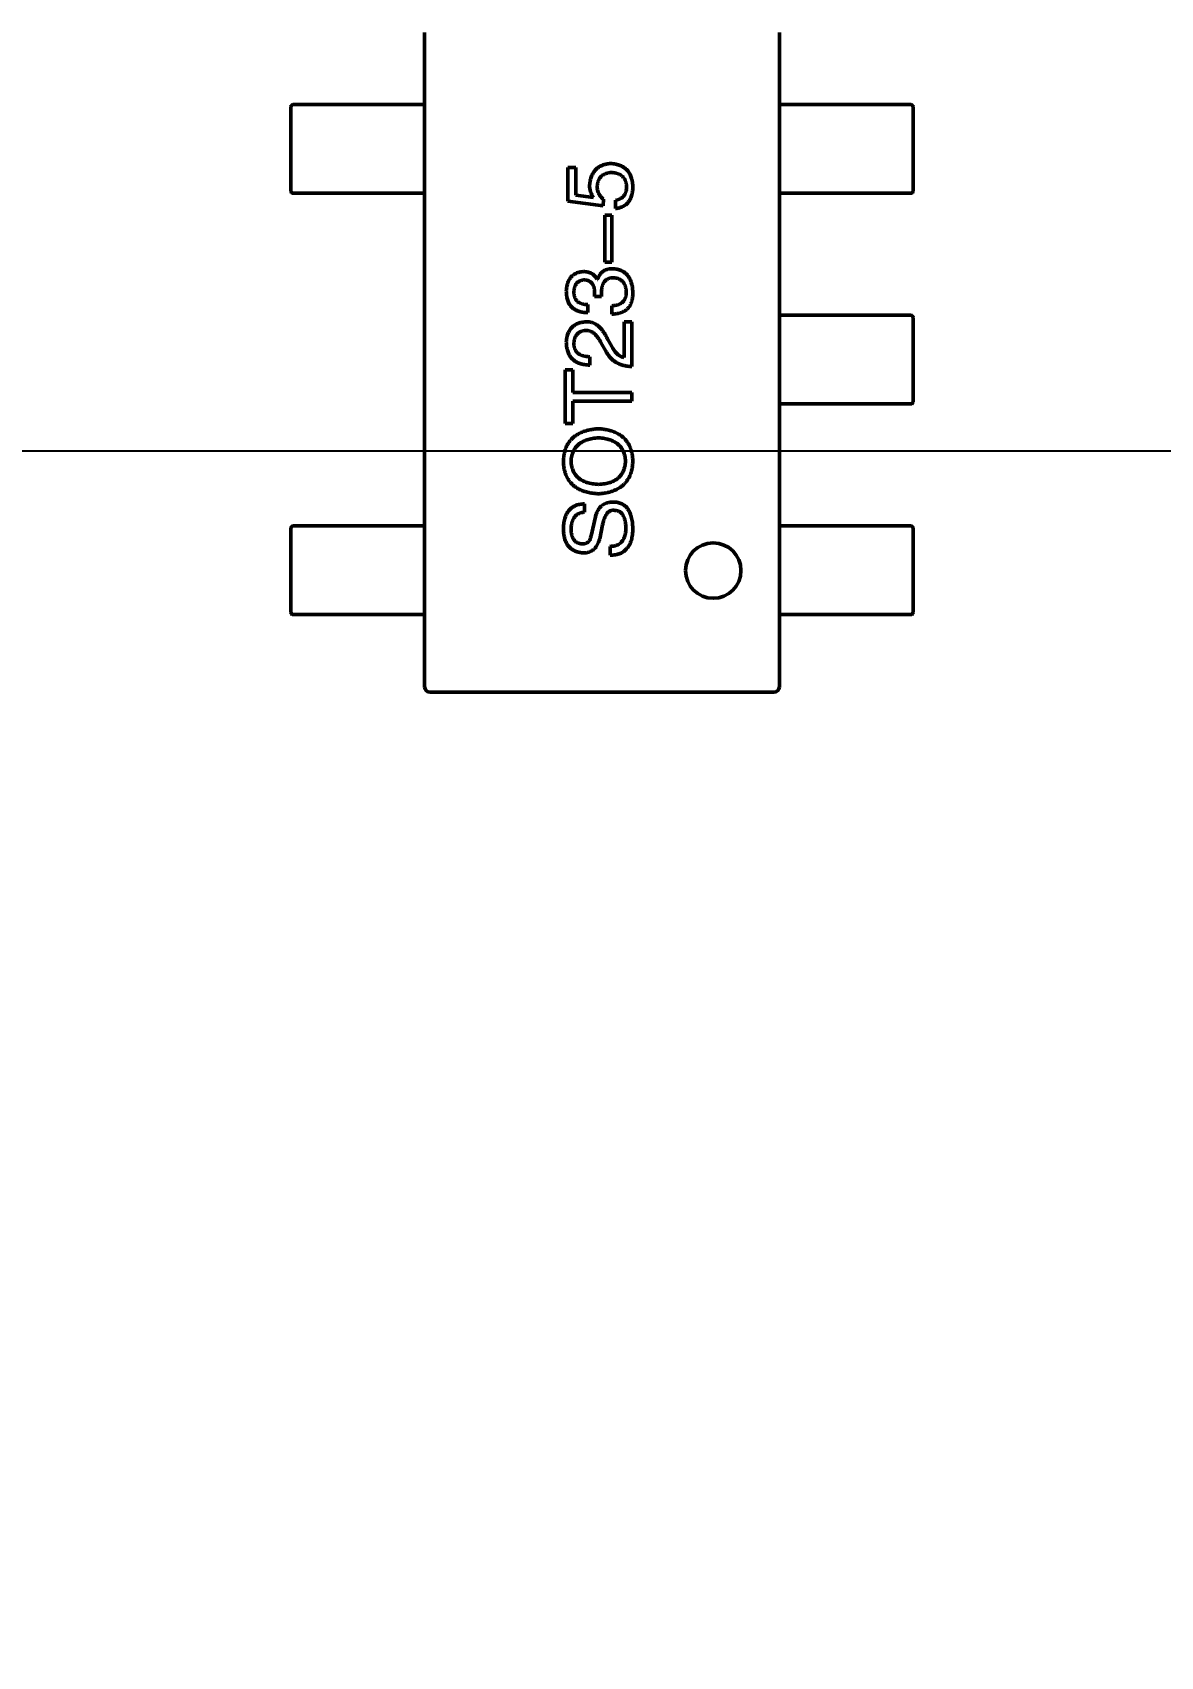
# Model space of a CAD drawing. Header units: millimetres. Extents: x 37 to 395, y 164 to 266.
# Drawn here: x 351.41 to 356.5, y 192.19 to 199.52 of the extents above; entities that cross this region are included whole.
import ezdxf

# ---------------------------------------------------------------- set-up
doc = ezdxf.new("R2010")
doc.units = ezdxf.units.MM
doc.header["$LTSCALE"] = 0.75
doc.layers.add('Visible', color=7, linetype='Continuous', lineweight=50)
doc.layers.add('尺寸标注', color=3, linetype='Continuous', lineweight=25)
doc.styles.get("Standard").update_dxf_attribs({"font": 'arial.ttf'})
doc.dimstyles.new('Dim-ISO-25', dxfattribs={"dimtxt": 3.5, "dimasz": 3.5, "dimexe": 2.1, "dimexo": 2.1, "dimgap": 1.4, "dimtad": 1, "dimzin": 12, "dimdsep": 46, "dimtxsty": 'Standard', "dimcen": 0, "dimazin": 3, "dimtp": 0.1, "dimtm": 0.1, "dimtfac": 0.714286, "dimtmove": 0, "dimatfit": 3, "dimfxl": 1, "dimtzin": 12, "dimarcsym": 0})

# ---------------------------------------------------------------- blocks, each defined once
blk = doc.blocks.new('*D18')
at = {"layer": 'Defpoints', "color": 0, "transparency": 16777216}
for p in [(324.3693, 197.6323), (358.7844, 187.7224), (374.5892, 187.7224)]:
    blk.add_point(p, dxfattribs=at)
at = {"layer": '尺寸标注', "color": 0, "lineweight": -2, "transparency": 16777216}
for p, q in [((326.4693, 197.6323), (376.6892, 197.6323)), ((374.5892, 194.1323), (374.5892, 191.2224)), ((360.8844, 187.7224), (376.6892, 187.7224))]:
    blk.add_line(p, q, dxfattribs=at)
at = {"layer": '尺寸标注', "color": 0, "transparency": 16777216}
for points in [[(374.0059, 194.1323), (375.1726, 194.1323), (374.5892, 197.6323)], [(374.0059, 191.2224), (375.1726, 191.2224), (374.5892, 187.7224)]]:
    blk.add_solid(points, dxfattribs=at)
at = {"layer": '尺寸标注', "color": 0, "transparency": 16777216, "insert": (371.9128, 192.6773), "char_height": 2.5, "attachment_point": 5, "rotation": 90}
blk.add_mtext('9.9', dxfattribs=at)
blk = doc.blocks.new('*D20')
at = {"layer": 'Defpoints', "color": 0, "transparency": 16777216}
for p in [(318.6376, 220.4329), (358.784, 187.735), (392.6929, 187.735)]:
    blk.add_point(p, dxfattribs=at)
at = {"layer": '尺寸标注', "color": 0, "lineweight": -2, "transparency": 16777216}
for p, q in [((320.7376, 220.4329), (394.7929, 220.4329)), ((392.6929, 216.9329), (392.6929, 191.235)), ((360.884, 187.735), (394.7929, 187.735))]:
    blk.add_line(p, q, dxfattribs=at)
at = {"layer": '尺寸标注', "color": 0, "transparency": 16777216}
for points in [[(392.1096, 216.9329), (393.2763, 216.9329), (392.6929, 220.4329)], [(392.1096, 191.235), (393.2763, 191.235), (392.6929, 187.735)]]:
    blk.add_solid(points, dxfattribs=at)
at = {"layer": '尺寸标注', "color": 0, "transparency": 16777216, "insert": (390.0156, 204.0839), "char_height": 2.5, "attachment_point": 5, "rotation": 90}
blk.add_mtext('32.7', dxfattribs=at)

msp = doc.modelspace()

# ---------------------------------------------------------------- linework, layer by layer
at = {"layer": 'Visible'}
for p, q in [((353.177, 199.5189), (353.177, 199.5194)), ((353.177, 199.5189), (353.177, 196.5689)), ((354.777, 199.5194), (354.777, 199.5189)), ((354.777, 196.5689), (354.777, 199.5189)), ((352.5736, 198.8039), (352.5736, 199.1839)), ((352.5836, 199.1939), (352.7331, 199.1939)), ((352.7331, 199.1939), (352.7907, 199.1939)), ((352.7907, 199.1939), (352.9548, 199.1939)), ((353.138, 199.1939), (352.9548, 199.1939)), ((353.177, 199.1939), (353.138, 199.1939)), ((353.177, 199.1839), (353.177, 198.8039)), ((354.816, 199.1939), (354.777, 199.1939)), ((354.777, 198.8039), (354.777, 199.1839)), ((354.9992, 199.1939), (354.816, 199.1939)), ((354.9992, 199.1939), (355.1633, 199.1939)), ((355.1633, 199.1939), (355.221, 199.1939)), ((355.221, 199.1939), (355.3704, 199.1939)), ((355.3804, 199.1839), (355.3804, 198.8039)), ((353.8587, 198.9107), (353.8226, 198.9107)), ((353.8226, 198.9107), (353.8226, 198.7582)), ((353.8587, 198.7861), (353.8587, 198.9107)), ((352.7331, 198.7939), (352.5836, 198.7939)), ((352.7907, 198.7939), (352.7331, 198.7939)), ((352.9548, 198.7939), (352.7907, 198.7939)), ((352.9548, 198.7939), (353.138, 198.7939)), ((353.138, 198.7939), (353.177, 198.7939)), ((353.9816, 198.7369), (353.8226, 198.7582)), ((353.8587, 198.7861), (353.939, 198.7746)), ((353.9833, 198.768), (353.9816, 198.7369)), ((354.0374, 198.7631), (354.0374, 198.7254)), ((354.777, 198.7939), (354.816, 198.7939)), ((354.816, 198.7939), (354.9992, 198.7939)), ((355.1633, 198.7939), (354.9992, 198.7939)), ((355.221, 198.7939), (355.1633, 198.7939)), ((355.3704, 198.7939), (355.221, 198.7939)), ((353.9898, 198.6954), (353.9898, 198.4839)), ((354.021, 198.6954), (353.9898, 198.6954)), ((354.021, 198.4839), (354.021, 198.6954)), ((353.9898, 198.4839), (354.021, 198.4839)), ((353.957, 198.4048), (353.9554, 198.4048)), ((353.9439, 198.3475), (353.9439, 198.3278)), ((353.9439, 198.3278), (353.9751, 198.3278)), ((353.9751, 198.3278), (353.9751, 198.3458)), ((353.9128, 198.2556), (353.9128, 198.2917)), ((354.021, 198.2868), (354.021, 198.2491)), ((354.816, 198.2439), (354.777, 198.2439)), ((354.777, 197.8539), (354.777, 198.2339)), ((354.9992, 198.2439), (354.816, 198.2439)), ((354.9992, 198.2439), (355.1633, 198.2439)), ((355.1633, 198.2439), (355.221, 198.2439)), ((355.221, 198.2439), (355.3704, 198.2439)), ((355.3804, 198.2339), (355.3804, 197.8539)), ((354.0767, 198.2143), (354.0767, 198.0536)), ((354.1111, 198.2143), (354.0767, 198.2143)), ((354.1111, 198.0127), (354.1111, 198.2143)), ((353.9947, 198.0815), (353.9718, 198.1209)), ((354.0029, 198.134), (354.021, 198.1028)), ((353.9226, 198.0192), (353.9226, 198.0569)), ((353.8111, 197.9978), (353.8111, 197.7552)), ((353.8455, 197.9978), (353.8111, 197.9978)), ((353.8455, 197.8961), (353.8455, 197.9978)), ((354.1111, 197.8961), (353.8455, 197.8961)), ((354.1111, 197.8568), (354.1111, 197.8961)), ((353.8455, 197.8568), (354.1111, 197.8568)), ((353.8455, 197.7552), (353.8455, 197.8568)), ((354.777, 197.8439), (354.816, 197.8439)), ((354.816, 197.8439), (354.9992, 197.8439)), ((355.1633, 197.8439), (354.9992, 197.8439)), ((355.221, 197.8439), (355.1633, 197.8439)), ((355.3704, 197.8439), (355.221, 197.8439)), ((353.8111, 197.7552), (353.8455, 197.7552)), ((353.898, 197.3555), (353.898, 197.3932)), ((352.5736, 196.9039), (352.5736, 197.2839)), ((352.5836, 197.2939), (352.7331, 197.2939)), ((352.7331, 197.2939), (352.7907, 197.2939)), ((352.7907, 197.2939), (352.9548, 197.2939)), ((353.138, 197.2939), (352.9548, 197.2939)), ((353.177, 197.2939), (353.138, 197.2939)), ((353.177, 197.2839), (353.177, 196.9039)), ((353.9275, 197.249), (353.9472, 197.3342)), ((353.98, 197.2982), (353.9669, 197.2359)), ((354.816, 197.2939), (354.777, 197.2939)), ((354.777, 196.9039), (354.777, 197.2839)), ((354.9992, 197.2939), (354.816, 197.2939)), ((354.9992, 197.2939), (355.1633, 197.2939)), ((355.1633, 197.2939), (355.221, 197.2939)), ((355.221, 197.2939), (355.3704, 197.2939)), ((355.3804, 197.2839), (355.3804, 196.9039)), ((354.0144, 197.2014), (354.0144, 197.1621)), ((352.7331, 196.8939), (352.5836, 196.8939)), ((352.7907, 196.8939), (352.7331, 196.8939)), ((352.9548, 196.8939), (352.7907, 196.8939)), ((352.9548, 196.8939), (353.138, 196.8939)), ((353.138, 196.8939), (353.177, 196.8939)), ((354.777, 196.8939), (354.816, 196.8939)), ((354.816, 196.8939), (354.9992, 196.8939)), ((355.1633, 196.8939), (354.9992, 196.8939)), ((355.221, 196.8939), (355.1633, 196.8939)), ((355.3704, 196.8939), (355.221, 196.8939)), ((353.177, 196.5685), (353.177, 196.5689)), ((354.777, 196.5689), (354.777, 196.5685)), ((353.202, 196.5439), (353.2016, 196.5439)), ((353.202, 196.5439), (354.752, 196.5439)), ((354.7525, 196.5439), (354.752, 196.5439))]:
    msp.add_line(p, q, dxfattribs=at)
at = {"layer": 'Visible', "extrusion": (0, 0, -1)}
msp.add_circle((-354.4787, 197.0923), 0.125, dxfattribs=at)
for centre, start, end in [((-352.5836, 199.1839), 360, 90), ((-355.3704, 199.1839), 90, 180), ((-352.5836, 198.8039), 270, 360), ((-355.3704, 198.8039), 180, 270), ((-355.3704, 198.2339), 90, 180), ((-355.3704, 197.8539), 180, 270), ((-352.5836, 197.2839), 360, 90), ((-355.3704, 197.2839), 90, 180), ((-352.5836, 196.9039), 270, 360), ((-355.3704, 196.9039), 180, 270)]:
    msp.add_arc(centre, 0.01, start, end, dxfattribs=at)
at = {"layer": 'Visible'}
for centre, radius, start, end in [((354.0131, 198.8293), 0.0921, 179.37068, 216.44671), ((353.202, 196.5689), 0.025, 181.04325, 268.95676), ((354.752, 196.5689), 0.025, 271.04325, 358.95676)]:
    msp.add_arc(centre, radius, start, end, dxfattribs=at)
for points, knots in [([(353.921, 198.8303), (353.9214, 198.8341), (353.9221, 198.8413), (353.9241, 198.8518), (353.9266, 198.8617), (353.9298, 198.8708), (353.9336, 198.8793), (353.9379, 198.8872), (353.9431, 198.8944), (353.9487, 198.9009), (353.955, 198.9068), (353.9619, 198.912), (353.9694, 198.9164), (353.9775, 198.9203), (353.9863, 198.9234), (353.9957, 198.9259), (354.0056, 198.9277), (354.0125, 198.9284), (354.016, 198.9287)], [0, 0, 0, 0, 0.074169, 0.144191, 0.211174, 0.274715, 0.33616, 0.395289, 0.452703, 0.509444, 0.565799, 0.622393, 0.679639, 0.738541, 0.799819, 0.863216, 0.929944, 1, 1, 1, 1]), ([(354.016, 198.9287), (354.02, 198.9283), (354.0277, 198.9276), (354.039, 198.9258), (354.0494, 198.923), (354.0591, 198.9197), (354.0681, 198.9156), (354.0762, 198.9106), (354.0837, 198.9049), (354.0904, 198.8985), (354.0962, 198.8913), (354.1014, 198.8834), (354.1058, 198.8747), (354.1094, 198.8653), (354.1122, 198.8551), (354.1142, 198.8442), (354.1156, 198.8326), (354.1159, 198.8246), (354.116, 198.8205)], [0, 0, 0, 0, 0.072059, 0.140306, 0.204979, 0.266634, 0.325874, 0.383142, 0.43925, 0.494606, 0.550243, 0.607052, 0.665283, 0.725601, 0.788702, 0.855342, 0.925663, 1, 1, 1, 1]), ([(354.021, 198.8877), (354.0184, 198.8875), (354.0135, 198.8872), (354.0064, 198.8861), (353.9997, 198.8846), (353.9936, 198.8826), (353.9878, 198.8802), (353.9825, 198.8773), (353.9777, 198.874), (353.9733, 198.8702), (353.9694, 198.8659), (353.966, 198.8612), (353.9631, 198.856), (353.9606, 198.8504), (353.9585, 198.8444), (353.957, 198.8379), (353.9559, 198.831), (353.9556, 198.8262), (353.9554, 198.8238)], [0, 0, 0, 0, 0.073549, 0.143536, 0.210228, 0.273048, 0.333445, 0.391906, 0.448817, 0.504546, 0.560621, 0.616911, 0.67411, 0.733659, 0.795545, 0.859934, 0.928168, 1, 1, 1, 1]), ([(353.9554, 198.8238), (353.9555, 198.821), (353.9556, 198.8155), (353.957, 198.8074), (353.9592, 198.7998), (353.9622, 198.7926), (353.9662, 198.7857), (353.971, 198.7794), (353.9767, 198.7733), (353.981, 198.7698), (353.9833, 198.768)], [0, 0, 0, 0, 0.129611, 0.255135, 0.377151, 0.497362, 0.617547, 0.740801, 0.867529, 1, 1, 1, 1]), ([(354.0882, 198.8271), (354.0879, 198.8293), (354.0874, 198.8337), (354.0862, 198.8401), (354.0844, 198.8461), (354.0822, 198.8517), (354.0796, 198.857), (354.0765, 198.8618), (354.0729, 198.8662), (354.069, 198.8702), (354.0645, 198.8738), (354.0596, 198.877), (354.0543, 198.8798), (354.0485, 198.8822), (354.0422, 198.8842), (354.0356, 198.8858), (354.0284, 198.887), (354.0235, 198.8875), (354.021, 198.8877)], [0, 0, 0, 0, 0.067726, 0.132546, 0.194993, 0.254797, 0.312461, 0.369383, 0.42535, 0.481426, 0.538244, 0.596335, 0.656445, 0.71861, 0.783506, 0.852071, 0.923924, 1, 1, 1, 1]), ([(354.0374, 198.7631), (354.0394, 198.7634), (354.0434, 198.7641), (354.0492, 198.7654), (354.0546, 198.7673), (354.0596, 198.7694), (354.0642, 198.7721), (354.0684, 198.7751), (354.0721, 198.7785), (354.0756, 198.7823), (354.0786, 198.7865), (354.0811, 198.7912), (354.0833, 198.7962), (354.0851, 198.8016), (354.0865, 198.8074), (354.0874, 198.8136), (354.0881, 198.8202), (354.0881, 198.8247), (354.0882, 198.8271)], [0, 0, 0, 0, 0.06824, 0.133365, 0.195311, 0.254979, 0.31258, 0.369355, 0.42502, 0.480685, 0.537071, 0.594926, 0.654594, 0.71717, 0.782295, 0.851087, 0.923352, 1, 1, 1, 1]), ([(354.116, 198.8205), (354.1159, 198.817), (354.1157, 198.8101), (354.1146, 198.8002), (354.1129, 198.7908), (354.1107, 198.7821), (354.1078, 198.7739), (354.1043, 198.7664), (354.1004, 198.7595), (354.0956, 198.7533), (354.0905, 198.7475), (354.0846, 198.7426), (354.0782, 198.7381), (354.0711, 198.7343), (354.0635, 198.7311), (354.0553, 198.7285), (354.0466, 198.7266), (354.0405, 198.7258), (354.0374, 198.7254)], [0, 0, 0, 0, 0.07675, 0.149009, 0.217978, 0.283063, 0.345633, 0.405367, 0.463029, 0.519693, 0.575209, 0.63084, 0.687188, 0.744755, 0.80458, 0.866456, 0.931455, 1, 1, 1, 1]), ([(353.957, 198.4048), (353.9577, 198.4068), (353.9589, 198.4107), (353.9612, 198.4163), (353.9638, 198.4215), (353.9666, 198.4263), (353.9699, 198.4308), (353.9733, 198.4348), (353.9771, 198.4385), (353.9811, 198.4418), (353.9855, 198.4447), (353.9902, 198.4472), (353.9951, 198.4493), (354.0004, 198.451), (354.0059, 198.4524), (354.0118, 198.4533), (354.0179, 198.4539), (354.0221, 198.454), (354.0242, 198.454)], [0, 0, 0, 0, 0.069445, 0.136039, 0.200011, 0.261745, 0.322328, 0.381403, 0.438864, 0.496655, 0.554398, 0.612391, 0.672266, 0.733005, 0.79604, 0.861293, 0.928785, 1, 1, 1, 1]), ([(354.0242, 198.454), (354.0278, 198.4538), (354.0348, 198.4532), (354.0449, 198.4514), (354.0544, 198.449), (354.0631, 198.4457), (354.0713, 198.4417), (354.0787, 198.4369), (354.0855, 198.4313), (354.0916, 198.425), (354.097, 198.4179), (354.1018, 198.41), (354.1059, 198.4015), (354.1092, 198.3921), (354.112, 198.382), (354.1141, 198.3712), (354.1155, 198.3596), (354.1158, 198.3516), (354.116, 198.3475)], [0, 0, 0, 0, 0.068236, 0.132937, 0.194125, 0.253174, 0.310181, 0.365986, 0.421096, 0.476216, 0.532352, 0.590232, 0.649824, 0.71274, 0.778406, 0.848058, 0.921922, 1, 1, 1, 1]), ([(353.816, 198.3507), (353.8162, 198.3542), (353.8165, 198.3609), (353.8179, 198.3706), (353.8196, 198.3797), (353.822, 198.3882), (353.8248, 198.3961), (353.8283, 198.4033), (353.8322, 198.41), (353.8368, 198.4159), (353.8419, 198.4213), (353.8476, 198.426), (353.8538, 198.4301), (353.8606, 198.4336), (353.868, 198.4364), (353.8758, 198.4386), (353.8843, 198.4402), (353.8901, 198.4406), (353.8931, 198.4409)], [0, 0, 0, 0, 0.077845, 0.151584, 0.221397, 0.287366, 0.350104, 0.410398, 0.467998, 0.524388, 0.579979, 0.635152, 0.690917, 0.747936, 0.806661, 0.867861, 0.932479, 1, 1, 1, 1]), ([(353.8964, 198.4032), (353.8946, 198.403), (353.8911, 198.4027), (353.886, 198.4017), (353.8813, 198.4004), (353.8769, 198.3987), (353.8728, 198.3966), (353.8692, 198.3941), (353.8657, 198.3913), (353.8627, 198.3881), (353.86, 198.3845), (353.8576, 198.3805), (353.8555, 198.3762), (353.8538, 198.3715), (353.8525, 198.3664), (353.8515, 198.361), (353.8507, 198.3552), (353.8506, 198.3512), (353.8505, 198.3491)], [0, 0, 0, 0, 0.067655, 0.132224, 0.194132, 0.253145, 0.309858, 0.366002, 0.421361, 0.47702, 0.532632, 0.590536, 0.65067, 0.713258, 0.779588, 0.848803, 0.921949, 1, 1, 1, 1]), ([(353.8931, 198.4409), (353.8968, 198.4408), (353.9039, 198.4406), (353.9141, 198.4389), (353.9233, 198.4361), (353.9317, 198.4322), (353.9391, 198.427), (353.9456, 198.4207), (353.9511, 198.4133), (353.9539, 198.4077), (353.9554, 198.4048)], [0, 0, 0, 0, 0.143686, 0.277942, 0.40333, 0.521785, 0.638573, 0.755208, 0.874773, 1, 1, 1, 1]), ([(353.9439, 198.3475), (353.9438, 198.3496), (353.9436, 198.3539), (353.9429, 198.3601), (353.9418, 198.3658), (353.9404, 198.3712), (353.9387, 198.3761), (353.9365, 198.3806), (353.9341, 198.3848), (353.9313, 198.3885), (353.9281, 198.3918), (353.9246, 198.3946), (353.9207, 198.3972), (353.9165, 198.3992), (353.912, 198.4009), (353.9071, 198.4021), (353.9019, 198.4029), (353.8982, 198.4031), (353.8964, 198.4032)], [0, 0, 0, 0, 0.079415, 0.154091, 0.22508, 0.29186, 0.355026, 0.415127, 0.472418, 0.528511, 0.583551, 0.638361, 0.693547, 0.750023, 0.807857, 0.868401, 0.932259, 1, 1, 1, 1]), ([(354.0292, 198.413), (354.027, 198.413), (354.0227, 198.4129), (354.0166, 198.4121), (354.0108, 198.4108), (354.0055, 198.409), (354.0006, 198.4066), (353.9961, 198.4036), (353.9921, 198.4002), (353.9885, 198.3962), (353.9853, 198.3918), (353.9825, 198.3868), (353.9802, 198.3812), (353.9784, 198.3751), (353.9768, 198.3685), (353.9758, 198.3614), (353.9751, 198.3538), (353.9751, 198.3485), (353.9751, 198.3458)], [0, 0, 0, 0, 0.066518, 0.129194, 0.188613, 0.245254, 0.300032, 0.353805, 0.407079, 0.461108, 0.516272, 0.574141, 0.634837, 0.699275, 0.767504, 0.840272, 0.917505, 1, 1, 1, 1]), ([(354.0865, 198.3491), (354.0864, 198.3515), (354.086, 198.3563), (354.085, 198.3632), (354.0836, 198.3697), (354.0818, 198.3758), (354.0797, 198.3814), (354.077, 198.3865), (354.0741, 198.3912), (354.0707, 198.3955), (354.0668, 198.3992), (354.0627, 198.4027), (354.058, 198.4055), (354.053, 198.4079), (354.0476, 198.4099), (354.0418, 198.4114), (354.0356, 198.4125), (354.0313, 198.4129), (354.0292, 198.413)], [0, 0, 0, 0, 0.076694, 0.149502, 0.218019, 0.283183, 0.345589, 0.405199, 0.462852, 0.519478, 0.575313, 0.630559, 0.687006, 0.744638, 0.804006, 0.866059, 0.931486, 1, 1, 1, 1]), ([(353.9128, 198.2556), (353.9089, 198.2558), (353.9015, 198.256), (353.8906, 198.2573), (353.8805, 198.2593), (353.8712, 198.262), (353.8625, 198.2655), (353.8546, 198.2696), (353.8474, 198.2745), (353.8409, 198.2801), (353.8352, 198.2864), (353.8302, 198.2935), (353.826, 198.3013), (353.8225, 198.3099), (353.8197, 198.319), (353.8178, 198.329), (353.8164, 198.3396), (353.8162, 198.347), (353.816, 198.3507)], [0, 0, 0, 0, 0.074804, 0.144899, 0.211458, 0.274554, 0.334363, 0.392059, 0.448123, 0.503024, 0.558154, 0.613471, 0.670844, 0.729926, 0.792003, 0.857405, 0.926768, 1, 1, 1, 1]), ([(353.8505, 198.3491), (353.8505, 198.3468), (353.8506, 198.3425), (353.8513, 198.3361), (353.8525, 198.3302), (353.8542, 198.3246), (353.8564, 198.3195), (353.8591, 198.3149), (353.8623, 198.3106), (353.866, 198.3068), (353.8701, 198.3034), (353.8748, 198.3005), (353.88, 198.2979), (353.8856, 198.2958), (353.8917, 198.2941), (353.8983, 198.2929), (353.9054, 198.292), (353.9102, 198.2918), (353.9128, 198.2917)], [0, 0, 0, 0, 0.069877, 0.136363, 0.198671, 0.257968, 0.315462, 0.370709, 0.425568, 0.479847, 0.535753, 0.592303, 0.651386, 0.713311, 0.778642, 0.84836, 0.921866, 1, 1, 1, 1]), ([(354.021, 198.2868), (354.0236, 198.2869), (354.0288, 198.2871), (354.0362, 198.288), (354.0431, 198.2893), (354.0496, 198.2912), (354.0555, 198.2934), (354.0609, 198.2962), (354.0658, 198.2994), (354.0702, 198.3031), (354.074, 198.3073), (354.0774, 198.3119), (354.0803, 198.3169), (354.0825, 198.3225), (354.0844, 198.3285), (354.0856, 198.335), (354.0864, 198.3419), (354.0865, 198.3466), (354.0865, 198.3491)], [0, 0, 0, 0, 0.07723, 0.149593, 0.217944, 0.282232, 0.34411, 0.402297, 0.458791, 0.513966, 0.568538, 0.623291, 0.679957, 0.737243, 0.798142, 0.86118, 0.928728, 1, 1, 1, 1]), ([(354.116, 198.3475), (354.116, 198.3447), (354.1159, 198.3392), (354.1155, 198.3313), (354.1147, 198.3239), (354.1136, 198.3168), (354.1123, 198.3103), (354.1106, 198.3042), (354.1086, 198.2986), (354.107, 198.2951), (354.1062, 198.2934)], [0, 0, 0, 0, 0.15115, 0.29371, 0.429149, 0.55661, 0.677302, 0.791017, 0.898045, 1, 1, 1, 1]), ([(354.1062, 198.2934), (354.1054, 198.2916), (354.1037, 198.2882), (354.1006, 198.2833), (354.0973, 198.2787), (354.0936, 198.2745), (354.0895, 198.2706), (354.085, 198.267), (354.0802, 198.2638), (354.075, 198.2609), (354.0695, 198.2583), (354.0636, 198.256), (354.0574, 198.2541), (354.0508, 198.2524), (354.0438, 198.2511), (354.0365, 198.25), (354.0289, 198.2494), (354.0236, 198.2492), (354.021, 198.2491)], [0, 0, 0, 0, 0.056906, 0.113264, 0.168825, 0.223843, 0.279195, 0.335267, 0.392098, 0.450414, 0.51054, 0.572219, 0.636652, 0.703156, 0.773102, 0.845505, 0.921063, 1, 1, 1, 1]), ([(353.816, 198.1209), (353.8163, 198.1244), (353.8168, 198.1314), (353.8183, 198.1415), (353.8205, 198.151), (353.8232, 198.1598), (353.8266, 198.168), (353.8306, 198.1755), (353.8353, 198.1824), (353.8405, 198.1886), (353.8464, 198.1941), (353.8529, 198.199), (353.86, 198.2032), (353.8677, 198.2068), (353.8761, 198.2097), (353.885, 198.2119), (353.8946, 198.2135), (353.9012, 198.214), (353.9046, 198.2143)], [0, 0, 0, 0, 0.074847, 0.14558, 0.212628, 0.276599, 0.337792, 0.396608, 0.453638, 0.509854, 0.565589, 0.621545, 0.678777, 0.737222, 0.798388, 0.862259, 0.929312, 1, 1, 1, 1]), ([(353.9029, 198.175), (353.9009, 198.1748), (353.8969, 198.1745), (353.8911, 198.1734), (353.8857, 198.1719), (353.8806, 198.1702), (353.876, 198.1679), (353.8717, 198.1652), (353.8678, 198.1621), (353.8643, 198.1587), (353.8612, 198.1547), (353.8585, 198.1504), (353.8562, 198.1456), (353.8542, 198.1405), (353.8528, 198.1349), (353.8515, 198.129), (353.8508, 198.1226), (353.8506, 198.1182), (353.8505, 198.1159)], [0, 0, 0, 0, 0.069456, 0.136175, 0.198596, 0.258993, 0.316838, 0.37342, 0.428889, 0.48454, 0.540119, 0.597644, 0.65702, 0.718534, 0.783117, 0.851564, 0.923888, 1, 1, 1, 1]), ([(353.9718, 198.1209), (353.9706, 198.1232), (353.9682, 198.1277), (353.9644, 198.1342), (353.9605, 198.1402), (353.9565, 198.1457), (353.9525, 198.1507), (353.9484, 198.1553), (353.9442, 198.1595), (353.9399, 198.163), (353.9356, 198.1663), (353.9311, 198.1689), (353.9266, 198.1711), (353.922, 198.1729), (353.9173, 198.1741), (353.9126, 198.1749), (353.9078, 198.1752), (353.9045, 198.1751), (353.9029, 198.175)], [0, 0, 0, 0, 0.084365, 0.165386, 0.24176, 0.314729, 0.38433, 0.449952, 0.513164, 0.5734, 0.630824, 0.68644, 0.740136, 0.792605, 0.844515, 0.896112, 0.947763, 1, 1, 1, 1]), ([(353.9046, 198.2143), (353.9071, 198.2144), (353.912, 198.2145), (353.9193, 198.2139), (353.9265, 198.2126), (353.9335, 198.2107), (353.9403, 198.2079), (353.9469, 198.2046), (353.9534, 198.2006), (353.9596, 198.1958), (353.9657, 198.1905), (353.9716, 198.1845), (353.9773, 198.1777), (353.9828, 198.1703), (353.9881, 198.1622), (353.9933, 198.1534), (353.9983, 198.144), (354.0014, 198.1374), (354.0029, 198.134)], [0, 0, 0, 0, 0.055083, 0.109453, 0.162685, 0.21614, 0.26961, 0.324284, 0.380202, 0.437433, 0.497084, 0.559152, 0.624288, 0.692446, 0.763862, 0.838743, 0.917269, 1, 1, 1, 1]), ([(353.9226, 198.0192), (353.9184, 198.0194), (353.9103, 198.0197), (353.8985, 198.021), (353.8875, 198.0231), (353.8773, 198.026), (353.8679, 198.0296), (353.8592, 198.0341), (353.8513, 198.0393), (353.8442, 198.0453), (353.8378, 198.0521), (353.8324, 198.0597), (353.8277, 198.068), (353.8237, 198.0771), (353.8206, 198.087), (353.8182, 198.0976), (353.8166, 198.109), (353.8162, 198.1168), (353.816, 198.1209)], [0, 0, 0, 0, 0.074935, 0.145873, 0.212498, 0.27598, 0.33603, 0.394042, 0.450372, 0.505546, 0.560812, 0.616481, 0.673265, 0.732328, 0.7938, 0.858943, 0.92718, 1, 1, 1, 1]), ([(353.8505, 198.1159), (353.8505, 198.1136), (353.8506, 198.1091), (353.8515, 198.1026), (353.8529, 198.0964), (353.8548, 198.0907), (353.8574, 198.0855), (353.8605, 198.0807), (353.8642, 198.0763), (353.8685, 198.0724), (353.8733, 198.0689), (353.8787, 198.0658), (353.8847, 198.0633), (353.8911, 198.0611), (353.8982, 198.0593), (353.9058, 198.0581), (353.914, 198.0572), (353.9197, 198.057), (353.9226, 198.0569)], [0, 0, 0, 0, 0.065945, 0.127767, 0.186553, 0.242898, 0.297728, 0.351599, 0.404854, 0.459191, 0.515338, 0.573322, 0.634405, 0.698538, 0.767039, 0.84022, 0.917406, 1, 1, 1, 1]), ([(354.021, 198.1028), (354.023, 198.0993), (354.0269, 198.0926), (354.0334, 198.0833), (354.04, 198.0752), (354.0469, 198.0684), (354.054, 198.0628), (354.0613, 198.0585), (354.0689, 198.0552), (354.0741, 198.0542), (354.0767, 198.0536)], [0, 0, 0, 0, 0.158292, 0.304606, 0.440272, 0.565336, 0.681745, 0.791834, 0.896966, 1, 1, 1, 1]), ([(354.1111, 198.0127), (354.1078, 198.0128), (354.1013, 198.013), (354.0918, 198.014), (354.0826, 198.0155), (354.0738, 198.0175), (354.0652, 198.0199), (354.0571, 198.023), (354.0493, 198.0265), (354.0418, 198.0306), (354.0347, 198.0352), (354.0279, 198.0403), (354.0215, 198.0459), (354.0154, 198.052), (354.0097, 198.0586), (354.0043, 198.0658), (353.9993, 198.0734), (353.9963, 198.0788), (353.9947, 198.0815)], [0, 0, 0, 0, 0.069512, 0.136307, 0.201431, 0.265186, 0.327322, 0.388242, 0.448098, 0.507757, 0.566952, 0.626243, 0.686026, 0.745963, 0.807549, 0.869906, 0.934172, 1, 1, 1, 1]), ([(353.8029, 197.5861), (353.8032, 197.5916), (353.8039, 197.6024), (353.8062, 197.618), (353.8098, 197.6326), (353.8144, 197.6462), (353.8203, 197.6589), (353.8273, 197.6705), (353.8356, 197.6812), (353.845, 197.6909), (353.8556, 197.6995), (353.8674, 197.7072), (353.8803, 197.7139), (353.8944, 197.7195), (353.9096, 197.7242), (353.926, 197.7278), (353.9436, 197.7306), (353.9557, 197.7316), (353.9619, 197.732)], [0, 0, 0, 0, 0.068404, 0.133351, 0.195034, 0.254442, 0.311776, 0.367479, 0.422913, 0.47825, 0.534578, 0.592177, 0.652079, 0.714535, 0.780143, 0.849324, 0.922433, 1, 1, 1, 1]), ([(353.9619, 197.732), (353.968, 197.7316), (353.9797, 197.7306), (353.9967, 197.7278), (354.0126, 197.7242), (354.0274, 197.7195), (354.041, 197.7139), (354.0535, 197.7072), (354.0649, 197.6995), (354.0752, 197.6908), (354.0843, 197.6812), (354.0923, 197.6705), (354.0991, 197.6589), (354.1049, 197.6462), (354.1094, 197.6326), (354.1128, 197.618), (354.1152, 197.6024), (354.1157, 197.5916), (354.116, 197.5861)], [0, 0, 0, 0, 0.07634, 0.148419, 0.216781, 0.281552, 0.343412, 0.402749, 0.460048, 0.516152, 0.571543, 0.627297, 0.683549, 0.741533, 0.801782, 0.864449, 0.930457, 1, 1, 1, 1]), ([(353.9619, 197.691), (353.9572, 197.6907), (353.9479, 197.6901), (353.9344, 197.6881), (353.9218, 197.6855), (353.91, 197.6823), (353.8991, 197.6782), (353.8891, 197.6734), (353.88, 197.668), (353.8717, 197.6617), (353.8643, 197.6548), (353.8578, 197.6471), (353.8522, 197.6387), (353.8474, 197.6296), (353.8435, 197.6197), (353.8406, 197.6092), (353.8384, 197.5979), (353.8377, 197.5901), (353.8374, 197.5861)], [0, 0, 0, 0, 0.079097, 0.153697, 0.224326, 0.291279, 0.35513, 0.415943, 0.474382, 0.530908, 0.586446, 0.641669, 0.696799, 0.752984, 0.811174, 0.871243, 0.933815, 1, 1, 1, 1]), ([(354.0833, 197.5861), (354.0829, 197.5901), (354.0823, 197.5979), (354.0801, 197.6091), (354.0772, 197.6197), (354.0735, 197.6296), (354.0687, 197.6387), (354.0632, 197.6471), (354.0569, 197.6548), (354.0497, 197.6617), (354.0417, 197.668), (354.0327, 197.6734), (354.023, 197.6782), (354.0124, 197.6823), (354.001, 197.6855), (353.9887, 197.6881), (353.9756, 197.6901), (353.9666, 197.6907), (353.9619, 197.691)], [0, 0, 0, 0, 0.067164, 0.130694, 0.191591, 0.250427, 0.307316, 0.362916, 0.418332, 0.473984, 0.530299, 0.588474, 0.649, 0.711927, 0.778273, 0.847993, 0.922058, 1, 1, 1, 1]), ([(353.9619, 197.4386), (353.9556, 197.439), (353.9434, 197.4398), (353.9257, 197.4425), (353.9091, 197.446), (353.8938, 197.4506), (353.8796, 197.4562), (353.8666, 197.4629), (353.8548, 197.4706), (353.8442, 197.4794), (353.8348, 197.4891), (353.8266, 197.5), (353.8196, 197.5119), (353.8138, 197.5247), (353.8093, 197.5386), (353.8059, 197.5536), (353.8037, 197.5695), (353.8032, 197.5805), (353.8029, 197.5861)], [0, 0, 0, 0, 0.077465, 0.1505, 0.219604, 0.284955, 0.34692, 0.406441, 0.463803, 0.519531, 0.574667, 0.629985, 0.685979, 0.743432, 0.802789, 0.865187, 0.930848, 1, 1, 1, 1]), ([(353.8374, 197.5861), (353.8376, 197.5821), (353.8382, 197.5742), (353.8402, 197.5627), (353.843, 197.552), (353.8468, 197.5421), (353.8514, 197.5329), (353.857, 197.5244), (353.8635, 197.5167), (353.8709, 197.5097), (353.8792, 197.5035), (353.8884, 197.498), (353.8985, 197.4934), (353.9094, 197.4894), (353.9213, 197.4861), (353.9341, 197.4838), (353.9477, 197.482), (353.9571, 197.4815), (353.9619, 197.4812)], [0, 0, 0, 0, 0.06667, 0.129658, 0.190139, 0.248038, 0.303867, 0.359209, 0.413876, 0.468829, 0.52527, 0.583633, 0.644086, 0.707738, 0.774507, 0.845482, 0.920473, 1, 1, 1, 1]), ([(354.116, 197.5861), (354.1157, 197.5806), (354.1152, 197.5697), (354.1128, 197.5539), (354.1094, 197.5392), (354.1049, 197.5254), (354.0991, 197.5126), (354.0923, 197.5007), (354.0843, 197.49), (354.0752, 197.4802), (354.0649, 197.4714), (354.0535, 197.4637), (354.041, 197.4569), (354.0274, 197.4512), (354.0126, 197.4465), (353.9967, 197.4428), (353.9797, 197.44), (353.968, 197.4391), (353.9619, 197.4386)], [0, 0, 0, 0, 0.069921, 0.13632, 0.199383, 0.259783, 0.318143, 0.374744, 0.430395, 0.485853, 0.541978, 0.599106, 0.658238, 0.719856, 0.78435, 0.852395, 0.924079, 1, 1, 1, 1]), ([(353.9619, 197.4812), (353.9666, 197.4815), (353.9758, 197.482), (353.9891, 197.4838), (354.0015, 197.4862), (354.013, 197.4894), (354.0237, 197.4934), (354.0336, 197.498), (354.0425, 197.5035), (354.0505, 197.5098), (354.0578, 197.5167), (354.0641, 197.5244), (354.0695, 197.5329), (354.0741, 197.5421), (354.0777, 197.5521), (354.0805, 197.5628), (354.0825, 197.5742), (354.083, 197.5821), (354.0833, 197.5861)], [0, 0, 0, 0, 0.078378, 0.152832, 0.222566, 0.289047, 0.352083, 0.412232, 0.470037, 0.52626, 0.581558, 0.636408, 0.692036, 0.748558, 0.807098, 0.868409, 0.93235, 1, 1, 1, 1]), ([(353.8029, 197.2768), (353.803, 197.2814), (353.8031, 197.2903), (353.8042, 197.3032), (353.8061, 197.3152), (353.8087, 197.3264), (353.812, 197.3367), (353.816, 197.3462), (353.8209, 197.3548), (353.8265, 197.3626), (353.8329, 197.3695), (353.84, 197.3755), (353.8478, 197.3807), (353.8565, 197.3849), (353.8658, 197.3883), (353.8759, 197.3909), (353.8867, 197.3926), (353.8942, 197.393), (353.898, 197.3932)], [0, 0, 0, 0, 0.080392, 0.155695, 0.22696, 0.293805, 0.357341, 0.417387, 0.475033, 0.53059, 0.584938, 0.639438, 0.694076, 0.750053, 0.807988, 0.868532, 0.932254, 1, 1, 1, 1]), ([(353.898, 197.3555), (353.8957, 197.3554), (353.8911, 197.355), (353.8846, 197.3538), (353.8784, 197.352), (353.8727, 197.3497), (353.8674, 197.3469), (353.8626, 197.3434), (353.8581, 197.3396), (353.854, 197.3351), (353.8505, 197.33), (353.8473, 197.3245), (353.8446, 197.3184), (353.8423, 197.3118), (353.8404, 197.3046), (353.8389, 197.2969), (353.8379, 197.2887), (353.8375, 197.283), (353.8374, 197.2801)], [0, 0, 0, 0, 0.06478, 0.125818, 0.184742, 0.241596, 0.29678, 0.35108, 0.405518, 0.460702, 0.517804, 0.576089, 0.63758, 0.702308, 0.770179, 0.84276, 0.919058, 1, 1, 1, 1]), ([(353.9472, 197.3342), (353.9479, 197.3369), (353.9493, 197.3422), (353.9519, 197.3499), (353.9549, 197.357), (353.9584, 197.3636), (353.9621, 197.3697), (353.9663, 197.3752), (353.9708, 197.3802), (353.9758, 197.3847), (353.9811, 197.3887), (353.9869, 197.3921), (353.993, 197.395), (353.9995, 197.3973), (354.0064, 197.3992), (354.0136, 197.4005), (354.0213, 197.4013), (354.0265, 197.4014), (354.0292, 197.4014)], [0, 0, 0, 0, 0.072751, 0.141929, 0.208516, 0.272182, 0.333757, 0.393208, 0.451364, 0.508429, 0.565683, 0.622944, 0.680993, 0.740593, 0.801273, 0.865119, 0.930889, 1, 1, 1, 1]), ([(354.0341, 197.3637), (354.0324, 197.3639), (354.0291, 197.3643), (354.0243, 197.3643), (354.0197, 197.3635), (354.0153, 197.3622), (354.0111, 197.3602), (354.0071, 197.3577), (354.0034, 197.3544), (353.9999, 197.3506), (353.9967, 197.3461), (353.9936, 197.3411), (353.9908, 197.3355), (353.9882, 197.3292), (353.9857, 197.3223), (353.9836, 197.3148), (353.9816, 197.3067), (353.9805, 197.301), (353.98, 197.2982)], [0, 0, 0, 0, 0.053261, 0.103726, 0.152241, 0.20033, 0.248334, 0.297765, 0.349381, 0.403176, 0.461175, 0.522521, 0.58908, 0.660373, 0.73694, 0.818802, 0.9068, 1, 1, 1, 1]), ([(354.0292, 197.4014), (354.0325, 197.4013), (354.0391, 197.401), (354.0487, 197.3995), (354.0576, 197.3969), (354.066, 197.3936), (354.0737, 197.3894), (354.0807, 197.3842), (354.0872, 197.3781), (354.0929, 197.3711), (354.0981, 197.3633), (354.1024, 197.3544), (354.1064, 197.3448), (354.1095, 197.3342), (354.1121, 197.3228), (354.1141, 197.3104), (354.1155, 197.2972), (354.1158, 197.2881), (354.116, 197.2834)], [0, 0, 0, 0, 0.061517, 0.119952, 0.175693, 0.229615, 0.282096, 0.334955, 0.388, 0.44231, 0.499094, 0.558437, 0.621096, 0.687954, 0.758841, 0.834074, 0.91461, 1, 1, 1, 1]), ([(354.0849, 197.2834), (354.0848, 197.2866), (354.0846, 197.2927), (354.0838, 197.3017), (354.0827, 197.31), (354.0813, 197.3178), (354.0794, 197.3249), (354.0772, 197.3315), (354.0745, 197.3375), (354.0715, 197.3428), (354.0681, 197.3475), (354.0644, 197.3517), (354.0603, 197.3553), (354.0557, 197.3582), (354.0508, 197.3605), (354.0456, 197.3622), (354.04, 197.3634), (354.0361, 197.3636), (354.0341, 197.3637)], [0, 0, 0, 0, 0.089755, 0.174059, 0.253071, 0.327468, 0.396613, 0.46183, 0.522444, 0.580263, 0.63432, 0.686889, 0.737513, 0.787901, 0.838496, 0.890164, 0.94383, 1, 1, 1, 1]), ([(353.8947, 197.1719), (353.8911, 197.1722), (353.8841, 197.1727), (353.8741, 197.1745), (353.8646, 197.1769), (353.8558, 197.1801), (353.8477, 197.1841), (353.8402, 197.1888), (353.8335, 197.1943), (353.8274, 197.2006), (353.8219, 197.2075), (353.8172, 197.2152), (353.8131, 197.2237), (353.8097, 197.2329), (353.807, 197.2428), (353.8049, 197.2535), (353.8035, 197.2649), (353.8031, 197.2728), (353.8029, 197.2768)], [0, 0, 0, 0, 0.068836, 0.134105, 0.195732, 0.255164, 0.312673, 0.368551, 0.4239, 0.479226, 0.535243, 0.592641, 0.652406, 0.714422, 0.779917, 0.849421, 0.922396, 1, 1, 1, 1]), ([(353.8374, 197.2801), (353.8375, 197.2774), (353.8377, 197.2722), (353.8384, 197.2645), (353.8396, 197.2574), (353.8411, 197.2508), (353.8431, 197.2448), (353.8453, 197.2392), (353.8481, 197.2342), (353.8511, 197.2297), (353.8547, 197.2258), (353.8585, 197.2223), (353.8628, 197.2194), (353.8675, 197.217), (353.8725, 197.2152), (353.8779, 197.2138), (353.8838, 197.213), (353.8878, 197.2129), (353.8898, 197.2129)], [0, 0, 0, 0, 0.084203, 0.163004, 0.23749, 0.307054, 0.372941, 0.434825, 0.493521, 0.549046, 0.603712, 0.656607, 0.709869, 0.763474, 0.818856, 0.875778, 0.93657, 1, 1, 1, 1]), ([(354.0144, 197.2014), (354.0172, 197.2015), (354.0226, 197.2018), (354.0304, 197.2029), (354.0378, 197.2047), (354.0446, 197.2071), (354.0509, 197.2099), (354.0566, 197.2136), (354.0619, 197.2179), (354.0666, 197.2227), (354.0707, 197.2282), (354.0744, 197.2342), (354.0775, 197.241), (354.08, 197.2483), (354.0821, 197.2562), (354.0836, 197.2647), (354.0845, 197.2739), (354.0848, 197.2802), (354.0849, 197.2834)], [0, 0, 0, 0, 0.067961, 0.132534, 0.193672, 0.252403, 0.308678, 0.363904, 0.418121, 0.472753, 0.52822, 0.585973, 0.646018, 0.708979, 0.775045, 0.84596, 0.920665, 1, 1, 1, 1]), ([(354.116, 197.2834), (354.116, 197.2783), (354.1158, 197.2684), (354.1146, 197.2541), (354.1125, 197.241), (354.1098, 197.2291), (354.1061, 197.2184), (354.1016, 197.2088), (354.0963, 197.2003), (354.0919, 197.1956), (354.0898, 197.1932)], [0, 0, 0, 0, 0.160387, 0.308627, 0.445399, 0.572622, 0.690197, 0.799182, 0.90196, 1, 1, 1, 1]), ([(353.8898, 197.2129), (353.8924, 197.213), (353.8974, 197.2132), (353.9044, 197.2149), (353.9105, 197.2178), (353.9158, 197.2218), (353.9202, 197.227), (353.9236, 197.2333), (353.9262, 197.2407), (353.9271, 197.2461), (353.9275, 197.249)], [0, 0, 0, 0, 0.134138, 0.255838, 0.370401, 0.482261, 0.596442, 0.718083, 0.851977, 1, 1, 1, 1]), ([(353.9669, 197.2359), (353.9661, 197.2333), (353.9646, 197.2282), (353.9618, 197.221), (353.959, 197.2142), (353.9557, 197.2079), (353.9521, 197.2022), (353.9484, 197.1969), (353.9442, 197.1921), (353.9399, 197.1879), (353.9352, 197.1841), (353.9303, 197.1808), (353.925, 197.1781), (353.9195, 197.1758), (353.9137, 197.1741), (353.9076, 197.1728), (353.9013, 197.1721), (353.8969, 197.172), (353.8947, 197.1719)], [0, 0, 0, 0, 0.077579, 0.15134, 0.221454, 0.288879, 0.352917, 0.414855, 0.474849, 0.533069, 0.58957, 0.64601, 0.702284, 0.759237, 0.816825, 0.876066, 0.936762, 1, 1, 1, 1]), ([(354.0898, 197.1932), (354.0877, 197.1906), (354.0835, 197.1854), (354.076, 197.1788), (354.0677, 197.1733), (354.0586, 197.1688), (354.0487, 197.1654), (354.038, 197.1632), (354.0264, 197.162), (354.0185, 197.162), (354.0144, 197.1621)], [0, 0, 0, 0, 0.118525, 0.23537, 0.351251, 0.469113, 0.591533, 0.719982, 0.855722, 1, 1, 1, 1])]:
    msp.add_open_spline(points, degree=3, knots=knots, dxfattribs=at)

# ---------------------------------------------------------------- dimensions: what is measured, and where the dimension line sits
at = {"layer": '尺寸标注'}
dim = msp.add_linear_dim(base=(392.6929, 187.735), p1=(318.6376, 220.4329), p2=(358.784, 187.735), angle=90, dimstyle='Dim-ISO-25', override={"dimtxt": 2.5, "dimtoh": 1}, dxfattribs=at)
dim.commit()
dim.dimension.update_dxf_attribs({"geometry": '*D20', "text_midpoint": (390.0156, 204.0839)})
dim = msp.add_linear_dim(base=(374.5892, 187.7224), p1=(324.3693, 197.6323), p2=(358.7844, 187.7224), angle=90, text='9.9', dimstyle='Dim-ISO-25', override={"dimtxt": 2.5, "dimtoh": 1}, dxfattribs=at)
dim.commit()
dim.dimension.update_dxf_attribs({"geometry": '*D18', "text_midpoint": (371.9128, 192.6773)})

doc.saveas('drawing.dxf')
